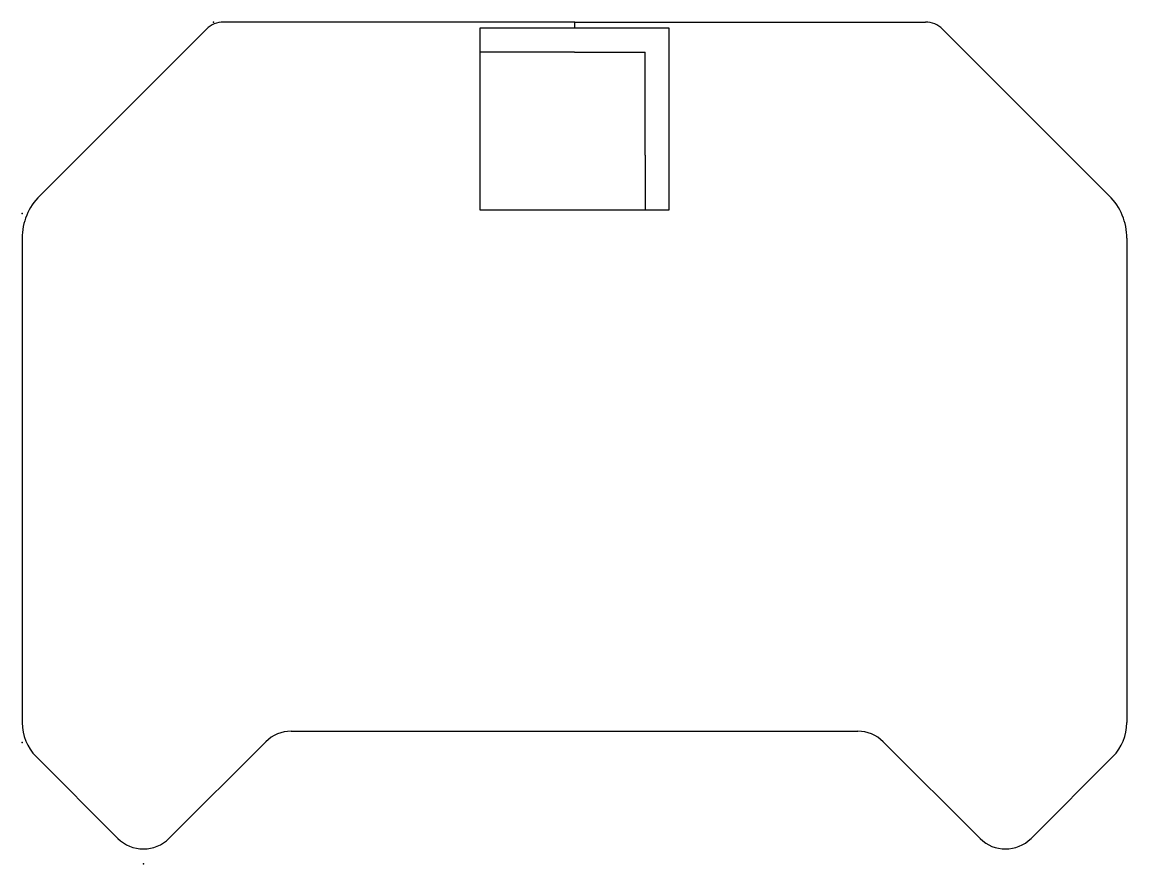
# Model space of a CAD drawing. Header units: millimetres. Extents: x -45.9 to 45.9, y -70 to 0.
import ezdxf

# ---------------------------------------------------------------- set-up
doc = ezdxf.new("R2010")
doc.units = ezdxf.units.MM
doc.layers.get('0').update_dxf_attribs({"linetype": 'CONTINUOUS'})

msp = doc.modelspace()

# ---------------------------------------------------------------- linework, layer by layer
for p, q in [((0, 0), (-29.172, 0)), ((0, 0), (29.172, 0)), ((0, 0), (0, -0.5)), ((-30.586, -0.586), (-44.447, -14.444)), ((30.586, -0.586), (44.447, -14.444)), ((-0.161, -2.5), (-7.874, -2.5)), ((0, -2.5), (-0.161, -2.5)), ((0, -2.5), (0.243, -2.5)), ((0.243, -2.5), (5.874, -2.5)), ((5.874, -3), (5.874, -2.5)), ((5.874, -10.673), (5.874, -3)), ((5.874, -11.065), (5.874, -10.673)), ((5.874, -11.065), (5.874, -15.613)), ((-45.911, -17.98), (-45.911, -58.252)), ((45.911, -17.98), (45.911, -58.252)), ((-23.543, -58.969), (23.543, -58.969)), ((-33.703, -67.881), (-25.664, -59.847)), ((33.703, -67.881), (25.664, -59.847)), ((-44.741, -61.08), (-37.945, -67.88)), ((44.741, -61.08), (37.945, -67.88))]:
    msp.add_line(p, q)
msp.add_lwpolyline([(0, -0.5), (-7.874, -0.5), (-7.874, -15.613), (0, -15.613), (7.874, -15.613), (7.874, -0.5)], close=True)
for centre, radius, start, end in [((-29.172, -2), 2, 90, 134.99436), ((29.172, -2), 2, 45.00564, 90), ((-40.911, -17.98), 5, 134.99436, 180), ((40.911, -17.98), 5, 0, 45.00564), ((-41.911, -58.252), 4, 180, 224.98232), ((41.911, -58.252), 4, 315.01768, 360), ((-23.543, -61.969), 3, 90, 134.98232), ((23.543, -61.969), 3, 45.01768, 90), ((-35.823, -65.759), 3, 224.98232, 314.98232), ((35.823, -65.759), 3, 225.01768, 315.01768)]:
    msp.add_arc(centre, radius, start, end)
for p in [(-30, 0), (0, 0), (-45.911, -15.908), (-45.911, -59.908), (-35.824, -70.002)]:
    msp.add_point(p)

doc.saveas('drawing.dxf')
